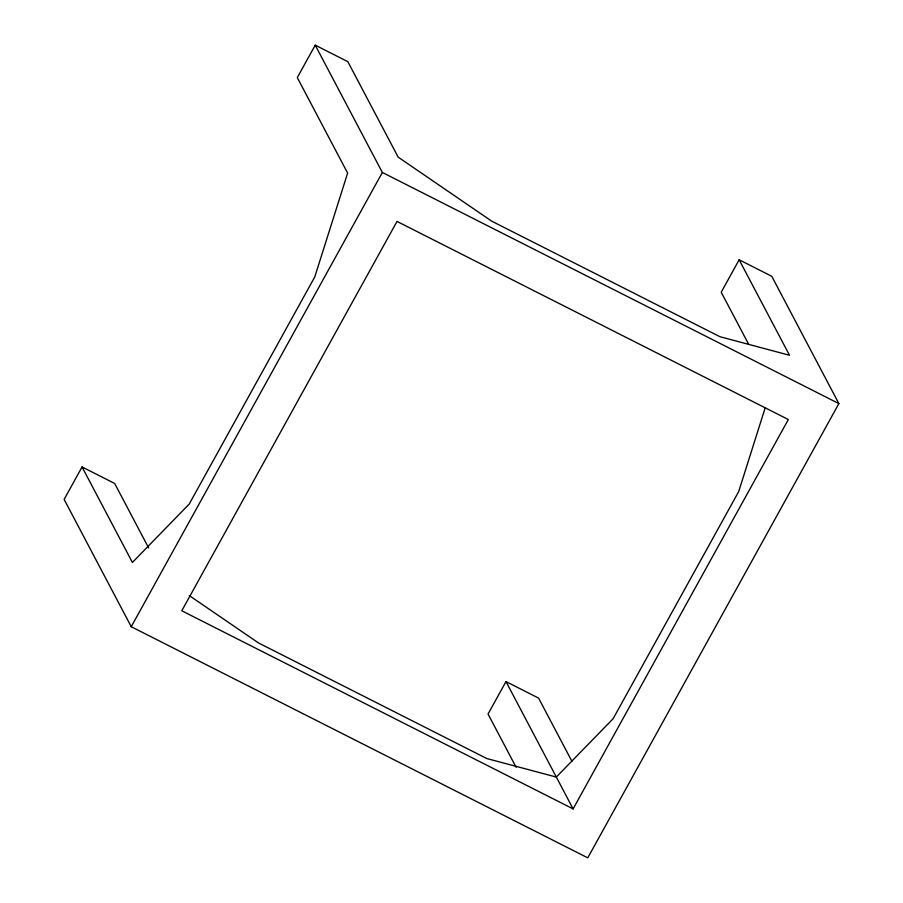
<?xml version="1.0" encoding="UTF-8"?>
<svg xmlns="http://www.w3.org/2000/svg" width="903" height="903" viewBox="0 0 903 903"><rect width="100%" height="100%" fill="white"/><g stroke="black" fill="none" stroke-linecap="round" stroke-linejoin="round"><path stroke-width="1.35" d="M765.236 407.671L738.699 491.559L613.148 718.686L556.316 777.065L486.785 758.531L258.518 642.959L189.246 595.551M148.668 547.952L114.67 483.466L82.06 466.964L64.124 499.404L131.24 626.716L587.774 857.85L838.876 403.596L771.76 276.284L739.151 259.771L721.215 292.222L748.666 344.303M739.151 259.771L789.493 355.251L719.951 336.717L491.683 221.145L398.178 157.145L347.836 61.664L315.226 45.15L297.29 77.602L347.632 173.083L314.775 276.928L189.224 504.055L132.402 562.445L82.06 466.964M131.24 626.716L382.353 172.462L315.226 45.15M571.938 761.331L538.583 698.098L505.985 681.584L488.038 714.036L516.155 767.347M573.1 808.896L788.33 419.534L397.015 221.416L181.785 610.778L573.1 808.896L505.985 681.584M382.353 172.462L838.876 403.596"/></g></svg>
